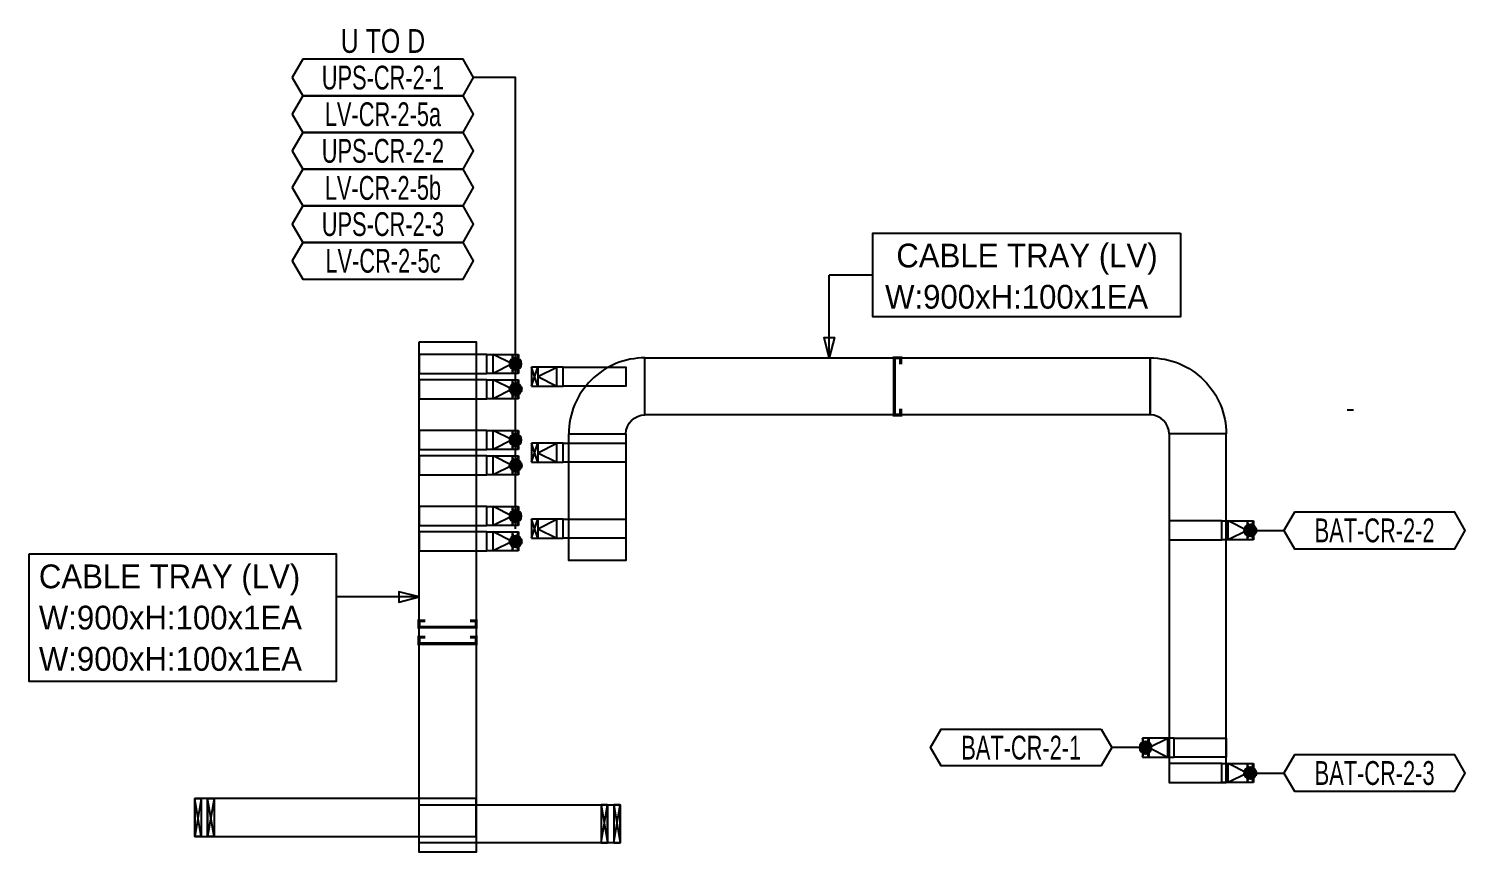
# Model space of a CAD drawing. Header units: millimetres. Extents: x 28900 to 374393, y -351975 to 838289.
# Drawn here: x 125135 to 147765, y 825305 to 838289 of the extents above; entities that cross this region are included whole.
import ezdxf
from ezdxf.enums import TextEntityAlignment as Align

# ---------------------------------------------------------------- set-up
doc = ezdxf.new("R2010")
doc.units = ezdxf.units.MM
doc.header["$LTSCALE"] = 150
for name, color, linetype in [('-----26 Electrical Cable Tray_HV_N', 30, 'Continuous'), ('-----26 Electrical Cable Tray_LV_UPS1', 6, 'Continuous'), ('-----26 Electrical Cable Tray_LV_UPS2', 2, 'Continuous'), ('-----26 Electrical Cable Tray_LV_UPSBAT', 11, 'Continuous'), ('-----99 Cable Schedule', 2, 'Continuous'), ('A-HAT-MATL', 8, 'Continuous')]:
    doc.layers.add(name, color=color, linetype=linetype)
doc.styles.add('ELEC', font='Dotum.ttf')

# ---------------------------------------------------------------- blocks, each defined once
blk = doc.blocks.new('A$550585017316')
at = {"color": 0}
for p, q in [((400, 300), (0, 300)), ((0, 300), (0, 0)), ((500, 300), (400, 300)), ((500, 0), (500, 300)), ((0, 0), (400, 0)), ((400, 0), (500, 0))]:
    blk.add_line(p, q, dxfattribs=at)
at = {"color": 8}
for p, q in [((100, 0), (0, 300)), ((0, 0), (100, 300)), ((100, 150), (400, 300)), ((100, 300), (100, 0)), ((400, 0), (400, 300)), ((100, 150), (400, 0))]:
    blk.add_line(p, q, dxfattribs=at)
blk = doc.blocks.new('A$C9a0ab699')
h = blk.add_hatch(color=0)
edge = h.paths.add_edge_path()
edge.add_arc((64.00719340983778, 64.00719340983778), 64.0071934098378, 720.0000000000341, 1080.000000000034, ccw=False)
at = {"color": 0}
blk.add_circle((64.00719340983778, 64.00719340983778), 64.0071934098378, dxfattribs=at)

msp = doc.modelspace()

# ---------------------------------------------------------------- linework, layer by layer
at = {"layer": '-----26 Electrical Cable Tray_HV_N', "color": 1}
msp.add_line((138430.8232842609, 834405.497888017), (137745.8422546861, 834405.497888017), dxfattribs=at)
at = {"layer": '-----26 Electrical Cable Tray_HV_N', "color": 1, "elevation": 3.95917779023382e-10}
msp.add_lwpolyline([(143276.8426864003, 835063.0078362484), (143276.8426864003, 833747.9879397855), (138430.8232842609, 833747.9879397855), (138430.8232842609, 835063.0078362484)], close=True, dxfattribs=at)
msp.add_lwpolyline([(137745.8420302305, 833100.0175900792), (137665.8420302305, 833420.0175900792), (137825.8420302305, 833420.0175900792), (137745.8420302305, 833100.0175900792), (137745.8422546861, 834405.497888017)], dxfattribs=at)
at = {"layer": '-----26 Electrical Cable Tray_HV_N', "color": 1}
msp.add_lwpolyline([(125134.8677198964, 830005.015946303), (125134.8677198964, 828005.015946303), (129980.8871220357, 828005.015946303), (129980.8871220357, 830005.015946303)], close=True, dxfattribs=at)
msp.add_lwpolyline([(131284.0553616509, 829330.0163052198), (130964.0553616509, 829410.0163052198), (130964.0553616509, 829250.0163052198), (131284.0553616509, 829330.0163052198), (129980.8871220357, 829330.015946303)], dxfattribs=at)
at = {"layer": '-----26 Electrical Cable Tray_LV_UPS1'}
for points in [[(131284.0553616509, 833355.0163052336), (132184.0553616509, 833355.0163052336), (132184.0553616509, 825305.0163052062), (131284.0553616509, 825305.0163052062)], [(132352.5713122976, 833155.0163052336), (131284.0553616509, 833155.0163052336), (131284.0553616509, 832855.0163052336), (132352.5713122976, 832855.0163052336)], [(132352.5713122976, 831955.0163052335), (131284.0553616509, 831955.0163052335), (131284.0553616509, 831655.0163052335), (132352.5713122976, 831655.0163052335)], [(132352.5713122976, 830755.0163052335), (131284.0553616509, 830755.0163052335), (131284.0553616509, 830455.0163052335), (132352.5713122976, 830455.0163052335)], [(127753.5713122953, 826155.0163051025), (127753.5713122953, 825555.0163051025), (132184.0553616509, 825555.0163051025), (132184.0553616509, 826155.0163051025)]]:
    msp.add_lwpolyline(points, close=True, dxfattribs=at)
at = {"layer": '-----26 Electrical Cable Tray_LV_UPS1', "ltscale": 7.5, "const_width": 50}
msp.add_lwpolyline([(131384.1256860219, 828955.0017554949), (131284.1256860219, 828955.0017554949), (131284.1256860219, 828855.0017554949), (132184.0553616509, 828855.0163051288), (132184.0553616509, 828955.0163051288), (132084.0553616509, 828955.0163051288)], dxfattribs=at)
at = {"layer": '-----26 Electrical Cable Tray_LV_UPS1', "elevation": 4.801968585989975e-09}
for points in [[(127753.5713122953, 825555.0163051025), (127753.5713122953, 826155.0163051025), (127853.5713122953, 826155.0163051025), (127853.5713122953, 825555.0163051025)], [(127953.5713122953, 825555.0163051025), (127953.5713122953, 826155.0163051025), (128053.5713122953, 826155.0163051025), (128053.5713122953, 825555.0163051025)], [(127953.5713122953, 826155.0163051025), (127953.5713122953, 825555.0163051025), (132184.0553616509, 825555.0163051025), (132184.0553616509, 826155.0163051025)]]:
    msp.add_lwpolyline(points, close=True, dxfattribs=at)
for points in [[(127853.5713122953, 825555.0163051025), (127753.5713122953, 826155.0163051025)], [(127853.5713122953, 826155.0163051025), (127753.5713122953, 825555.0163051025)], [(128053.5713122953, 825555.0163051025), (127953.5713122953, 826155.0163051025)], [(128053.5713122953, 826155.0163051025), (127953.5713122953, 825555.0163051025)]]:
    msp.add_lwpolyline(points, dxfattribs=at)
at = {"layer": '-----26 Electrical Cable Tray_LV_UPS2'}
for points in [[(131284.0553616509, 833355.0163052336), (132184.0553616509, 833355.0163052336), (132184.0553616509, 825305.0163052062), (131284.0553616509, 825305.0163052062)], [(132352.5713122977, 832755.0163052336), (131284.0553616509, 832755.0163052336), (131284.0553616509, 832455.0163052336), (132352.5713122977, 832455.0163052336)], [(132352.5713122977, 831555.0163052335), (131284.0553616509, 831555.0163052335), (131284.0553616509, 831255.0163052335), (132352.5713122977, 831255.0163052335)], [(132352.5713122977, 830355.0163052335), (131284.0553616509, 830355.0163052335), (131284.0553616509, 830055.0163052335), (132352.5713122977, 830055.0163052335)], [(134453.5713122976, 826055.0163052062), (134453.5713122976, 825455.0163052062), (131284.0553616509, 825455.0163052062), (131284.0553616509, 826055.0163052062)]]:
    msp.add_lwpolyline(points, close=True, dxfattribs=at)
at = {"layer": '-----26 Electrical Cable Tray_LV_UPS2', "ltscale": 7.5, "const_width": 50, "elevation": 4.52213966719409e-09}
msp.add_lwpolyline([(132084.0516861883, 828695.1857465866), (132184.0516861883, 828695.1857465866), (132184.0516861883, 828595.1857465866), (131284.1220105593, 828595.2002962207), (131284.1220105593, 828695.2002962207), (131384.1220105593, 828695.2002962207)], dxfattribs=at)
at = {"layer": '-----26 Electrical Cable Tray_LV_UPS2', "elevation": 4.801968585989975e-09}
for points in [[(134253.5713122976, 826055.0163052062), (134253.5713122976, 825455.0163052062), (131284.0553616509, 825455.0163052062), (131284.0553616509, 826055.0163052062)], [(134253.5713122976, 825455.0163052062), (134253.5713122976, 826055.0163052062), (134153.5713122976, 826055.0163052062), (134153.5713122976, 825455.0163052062)], [(134453.5713122976, 825455.0163052062), (134453.5713122976, 826055.0163052062), (134353.5713122976, 826055.0163052062), (134353.5713122976, 825455.0163052062)]]:
    msp.add_lwpolyline(points, close=True, dxfattribs=at)
for points in [[(134153.5713122976, 825455.0163052062), (134253.5713122976, 826055.0163052062)], [(134153.5713122976, 826055.0163052062), (134253.5713122976, 825455.0163052062)], [(134353.5713122976, 825455.0163052062), (134453.5713122976, 826055.0163052062)], [(134353.5713122976, 826055.0163052062), (134453.5713122976, 825455.0163052062)]]:
    msp.add_lwpolyline(points, dxfattribs=at)
at = {"layer": '-----26 Electrical Cable Tray_LV_UPSBAT', "elevation": 3.95917779023382e-10}
for points in [[(134542.8911897657, 831900.0175900792), (134542.8911897657, 831900.0175900792, -0.414213562373095), (134842.8911897657, 832200.0175900792), (134842.8911897657, 832200.0175900792), (134842.8911897657, 833100.0175900792, 0.4142135623731661), (133642.8911897657, 831900.0175900792)], [(143098.7925290167, 831900.0175900792), (143098.7925290167, 831900.0175900792, 0.414213562373095), (142798.7925290167, 832200.0175900792), (142798.7925290167, 832200.0175900792), (142798.7925290167, 833100.0175900792, -0.4142135623731661), (143998.7925290167, 831900.0175900792)]]:
    msp.add_lwpolyline(points, format="xyb", close=True, dxfattribs=at)
at = {"layer": '-----26 Electrical Cable Tray_LV_UPSBAT'}
for points, elevation in [([(142798.7925290167, 833100.0175900792), (142798.7925290167, 832200.0175900792), (134842.8911897657, 832200.0175900792), (134842.8911897657, 833100.0175900792)], 3.95917779023382e-10), ([(133642.8911897657, 831900.0175900792), (134542.8911897657, 831900.0175900792), (134542.8911897657, 829905.0163051259), (133642.8911897657, 829905.0163051259)], 3.95917779023382e-10), ([(143928.5713122936, 830530.0182326302), (143098.7925290167, 830530.0182326302), (143098.7925290167, 830230.0182326302), (143928.5713122936, 830230.0182326302)], 1.566333090809546e-09), ([(143178.5713122932, 827105.0182326302), (143998.7925290167, 827105.0182326302), (143998.7925290167, 826805.0182326302), (143178.5713122932, 826805.0182326302)], 1.566333090809546e-09), ([(143928.5713122936, 826705.0182326302), (143098.7925290167, 826705.0182326302), (143098.7925290167, 826405.0182326302), (143928.5713122936, 826405.0182326302)], 1.566333090809546e-09)]:
    msp.add_lwpolyline(points, close=True, dxfattribs=dict(at, elevation=elevation))
at = {"layer": '-----26 Electrical Cable Tray_LV_UPSBAT', "ltscale": 7.5, "const_width": 50, "elevation": 3.95917779023382e-10}
msp.add_lwpolyline([(138870.8418593912, 833000.0175900792), (138870.8418593912, 833100.0175900792), (138770.8418593912, 833100.0175900792), (138770.8564090252, 832200.0879144502), (138870.8564090252, 832200.0879144502), (138870.8564090252, 832300.0879144502)], dxfattribs=at)
at = {"layer": '-----26 Electrical Cable Tray_LV_UPSBAT'}
for points in [[(133554.5713122977, 832955.0163052336), (134542.8911897648, 832955.0163052336), (134542.8911897648, 832655.0163052336), (133554.5713122977, 832655.0163052336)], [(143998.7925290167, 831900.0175900792), (143098.7925290167, 831900.0175900792), (143098.7925290167, 826405.0182326302), (143998.7925290167, 826405.0182326302)], [(133554.5713122977, 831755.0163052336), (134542.8911897648, 831755.0163052336), (134542.8911897648, 831455.0163052336), (133554.5713122977, 831455.0163052336)], [(133554.5713122977, 830555.0163052336), (134542.8911897648, 830555.0163052336), (134542.8911897648, 830255.0163052336), (133554.5713122977, 830255.0163052336)]]:
    msp.add_lwpolyline(points, close=True, dxfattribs=at)
at = {"layer": '-----99 Cable Schedule', "color": 1}
for points in [[(129453.6680853124, 837807.1063703125), (129286.9581951005, 837518.3563703108), (129453.668085315, 837229.6063703073), (131976.2373180903, 837229.6063703073), (132142.9472083137, 837518.3563703108), (131976.2373180878, 837807.1063703125)], [(129453.668085315, 837229.6063703073), (129286.9581951031, 836940.8563703055), (129453.6680853176, 836652.106370302), (131976.2373180928, 836652.106370302), (132142.9472083162, 836940.8563703055), (131976.2373180903, 837229.6063703073)], [(129453.6680853175, 836652.106370302), (129286.9581951056, 836363.3563703003), (129453.6680853202, 836074.6063702968), (131976.2373180954, 836074.6063702968), (132142.9472083188, 836363.3563703003), (131976.2373180929, 836652.106370302)], [(129453.6680853201, 836074.6063702968), (129286.9581951082, 835785.856370295), (129453.6680853227, 835497.1063702916), (131976.237318098, 835497.1063702916), (132142.9472083214, 835785.856370295), (131976.2373180955, 836074.6063702968)], [(129453.6680853227, 835497.1063702916), (129286.9581951107, 835208.3563702898), (129453.6680853253, 834919.6063702863), (131976.2373181005, 834919.6063702863), (132142.9472083239, 835208.3563702898), (131976.237318098, 835497.1063702916)], [(129453.6680853252, 834919.6063702863), (129286.9581951133, 834630.8563702846), (129453.6680853279, 834342.1063702811), (131976.2373181031, 834342.1063702811), (132142.9472083265, 834630.8563702846), (131976.2373181006, 834919.6063702863)]]:
    msp.add_lwpolyline(points, close=True, dxfattribs=at)
msp.add_lwpolyline([(132802.5713122977, 830405.0163052335), (132802.5713122977, 837518.3563703108), (132142.9472083137, 837518.3563703108)], dxfattribs=at)
at = {"layer": '-----99 Cable Schedule', "color": 1, "elevation": 1.586341774773421e-09}
for points in [[(145075.6521038988, 830668.768232632), (144908.9422136869, 830380.0182326302), (145075.6521039014, 830091.2682326267), (147598.2213366767, 830091.2682326267), (147764.9312269001, 830380.0182326302), (147598.2213366742, 830668.768232632)], [(142031.490520688, 827243.768232632), (142198.2004109, 826955.0182326302), (142031.4905206854, 826666.2682326267), (139508.9212879102, 826666.2682326267), (139342.2113976868, 826955.0182326302), (139508.9212879127, 827243.768232632)], [(145075.6521038988, 826843.768232632), (144908.9422136869, 826555.0182326302), (145075.6521039014, 826266.2682326267), (147598.2213366767, 826266.2682326267), (147764.9312269001, 826555.0182326302), (147598.2213366742, 826843.768232632)]]:
    msp.add_lwpolyline(points, close=True, dxfattribs=at)
for points in [[(144378.5713122936, 830380.0182326302), (144908.9422136869, 830380.0182326302)], [(142728.5713122932, 826955.0182326302), (142198.2004109, 826955.0182326302)], [(144378.5713122936, 826555.0182326302), (144908.9422136869, 826555.0182326302)]]:
    msp.add_lwpolyline(points, dxfattribs=at)
at = {"layer": 'A-HAT-MATL', "elevation": 2.629138965946557e-10}
msp.add_lwpolyline([(146003.5713122912, 832275.0182325882), (145903.5717075359, 832275.0182325882)], dxfattribs=at)

# ---------------------------------------------------------------- block references
at = {"layer": '-----26 Electrical Cable Tray_LV_UPS1', "xscale": -1}
for p in [(132852.5713122976, 832855.0163052336), (132852.5713122976, 831655.0163052335), (132852.5713122976, 830455.0163052335)]:
    msp.add_blockref('A$550585017316', p, dxfattribs=at)
at = {"layer": '-----26 Electrical Cable Tray_LV_UPS2', "xscale": -1}
for p in [(132852.5713122977, 832455.0163052336), (132852.5713122977, 831255.0163052335), (132852.5713122977, 830055.0163052335)]:
    msp.add_blockref('A$550585017316', p, dxfattribs=at)
at = {"layer": '-----26 Electrical Cable Tray_LV_UPSBAT'}
for p in [(133054.5713122977, 832655.0163052336), (133054.5713122977, 831455.0163052336), (133054.5713122977, 830255.0163052336), (142678.5713122932, 826805.0182326302)]:
    msp.add_blockref('A$550585017316', p, dxfattribs=at)
at = {"layer": '-----26 Electrical Cable Tray_LV_UPSBAT', "xscale": -1}
for p in [(144428.5713122936, 830230.0182326302), (144428.5713122936, 826405.0182326302)]:
    msp.add_blockref('A$550585017316', p, dxfattribs=at)
at = {"layer": '-----99 Cable Schedule', "color": 1, "yscale": 1.5, "zscale": 1.5}
for p, xscale, rotation in [((132706.5605221829, 833101.0270953483), -1.5, 180), ((132706.5605221829, 831901.0270953482), -1.5, 180), ((132706.5605221829, 830701.0270953482), -1.5, 180), ((144474.5821024084, 830284.0074425155), 1.5, 90.00000000000001), ((142632.5605221784, 826859.0074425155), -1.5, 270), ((144474.5821024084, 826459.0074425155), 1.5, 90.00000000000001)]:
    msp.add_blockref('A$C9a0ab699', p, dxfattribs=dict(at, xscale=xscale, rotation=rotation))
at = {"layer": '-----99 Cable Schedule', "color": 1, "xscale": 1.5, "yscale": 1.5, "zscale": 1.5}
for p in [(132709.4327378921, 832509.0055151188), (132709.4327378921, 831309.0055151187), (132709.4327378921, 830109.0055151187)]:
    msp.add_blockref('A$C9a0ab699', p, dxfattribs=at)

# ---------------------------------------------------------------- texts
at = {"layer": '-----26 Electrical Cable Tray_LV_UPS1', "style": 'ELEC'}
for s, p in [('CABLE TRAY (LV)', (125294.8677198964, 829655.015946303)), ('W:900xH:100x1EA', (125294.8677198964, 829005.015946303))]:
    msp.add_text(s, height=375, dxfattribs=at).set_placement(p, align=Align.MIDDLE_LEFT)
at = {"layer": '-----26 Electrical Cable Tray_LV_UPS2', "ltscale": 7.5, "style": 'ELEC'}
msp.add_text('W:900xH:100x1EA', height=375, dxfattribs=at).set_placement((125294.8677198964, 828355.015946303), align=Align.MIDDLE_LEFT)
at = {"layer": '-----26 Electrical Cable Tray_LV_UPSBAT', "style": 'ELEC'}
for s, p in [('CABLE TRAY (LV)', (138802.5618180149, 834713.0078362484)), ('W:900xH:100x1EA', (138624.983799019, 834063.0078362484))]:
    msp.add_text(s, height=375, dxfattribs=at).set_placement(p, align=Align.MIDDLE_LEFT)
at = {"layer": '-----99 Cable Schedule', "style": 'ELEC'}
for s, width, p in [('U TO D', 0.8, (130714.9527017014, 838095.8563703151)), ('BAT-CR-2-2', 0.7, (146336.9367202878, 830380.0182326294, 1.520599606715706e-09)), ('BAT-CR-2-1', 0.7, (140770.2059042991, 826955.0182326294, 1.520599606715706e-09)), ('BAT-CR-2-3', 0.7, (146336.9367202878, 826555.0182326294, 1.520599606715706e-09))]:
    msp.add_text(s, height=375, dxfattribs=dict(at, width=width)).set_placement(p, align=Align.MIDDLE)
at = {"layer": '-----99 Cable Schedule', "color": 1, "style": 'ELEC', "width": 0.7}
for s, p in [('UPS-CR-2-1', (130714.9527017014, 837518.3563703098)), ('LV-CR-2-5a', (130714.952701704, 836940.8563703046)), ('UPS-CR-2-2', (130714.9527017065, 836363.3563702994)), ('LV-CR-2-5b', (130714.9527017091, 835785.8563702941)), ('UPS-CR-2-3', (130714.9527017116, 835208.3563702889)), ('LV-CR-2-5c', (130714.9527017142, 834630.8563702836))]:
    msp.add_text(s, height=375, dxfattribs=at).set_placement(p, align=Align.MIDDLE)

doc.saveas('drawing.dxf')
